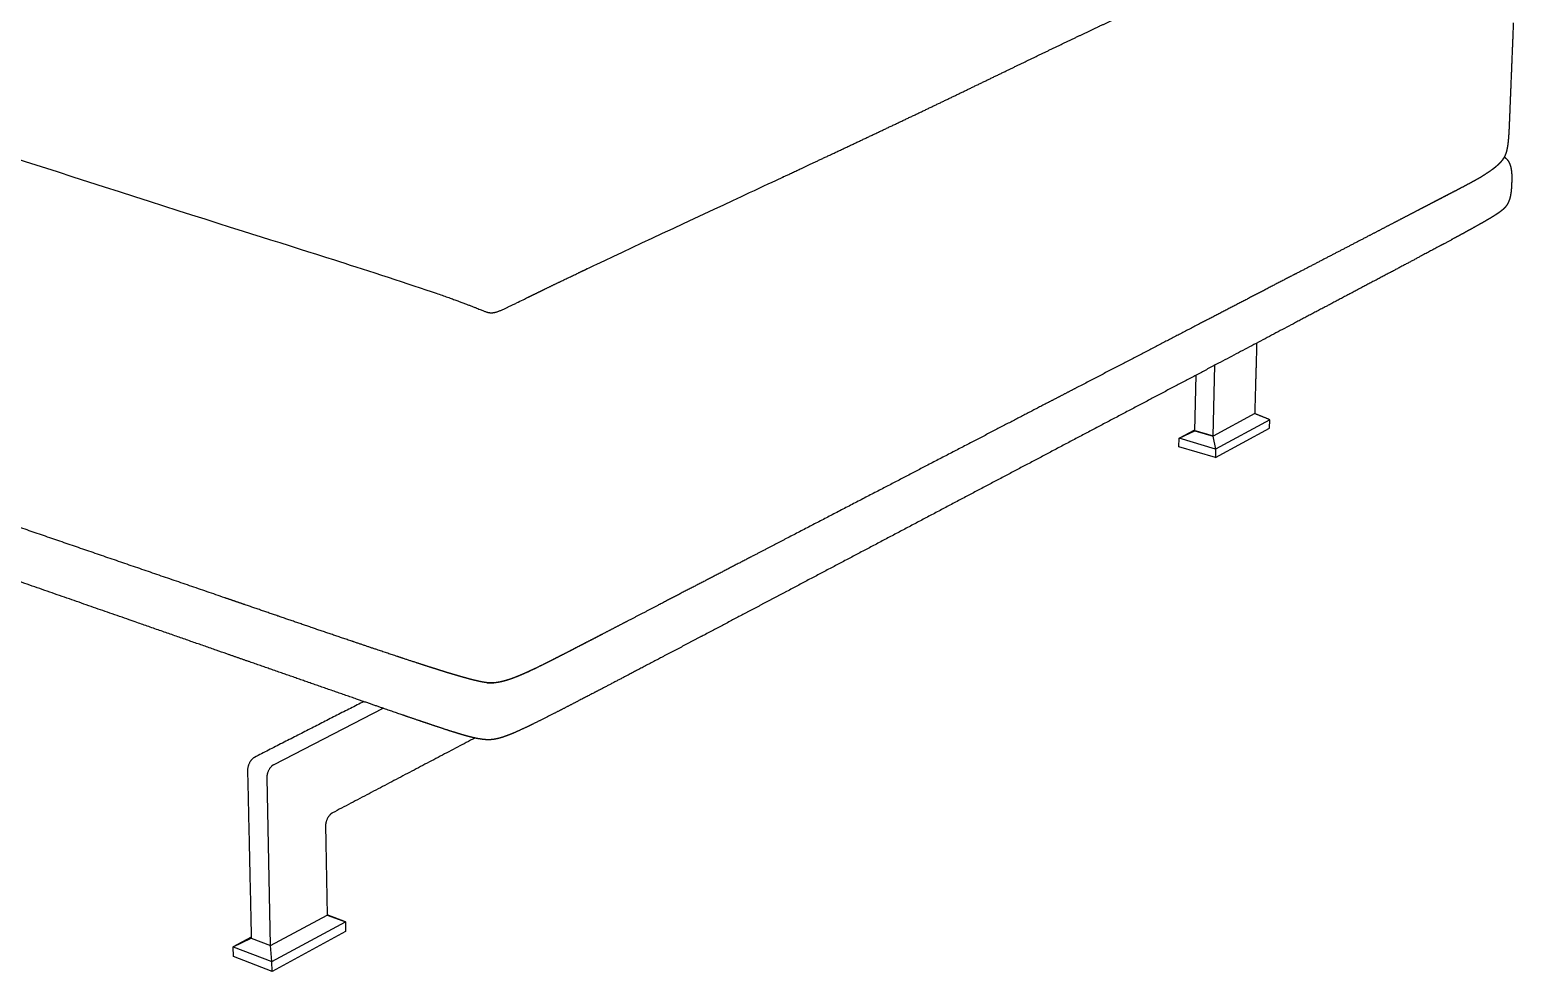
# Model space of a CAD drawing. Header units: millimetres. Extents: x 0 to 2575, y 0 to 3642.
# Drawn here: x 596 to 1261, y 909 to 1331 of the extents above; entities that cross this region are included whole.
import ezdxf

# ---------------------------------------------------------------- set-up
doc = ezdxf.new("R2010")
doc.units = ezdxf.units.MM
doc.layers.add('4513 Delphi Corner module 85 x 85 cm', color=7, linetype='Continuous', true_color=0x000000)

msp = doc.modelspace()

# ---------------------------------------------------------------- linework, layer by layer
at = {"layer": '4513 Delphi Corner module 85 x 85 cm'}
msp.add_lwpolyline([(691.06, 1240.63), (695.27, 1239.3), (699.48, 1237.97), (703.69, 1236.65), (707.88, 1235.32), (712.05, 1234), (716.2, 1232.69), (717.05, 1232.42), (720.31, 1231.39), (724.38, 1230.1), (728.41, 1228.82), (732.38, 1227.56), (733.27, 1227.27), (734.73, 1226.81)], dxfattribs=at)
at = {"layer": '4513 Delphi Corner module 85 x 85 cm', "color": 178, "lineweight": -3, "true_color": 0x000000}
for points in [[(1118.15, 1150.98), (1126.34, 1148.57), (1127.17, 1180.38)], [(1145.03, 1158.67), (1145.04, 1158.67), (1145.03, 1158.67), (1126.34, 1148.57), (1126.33, 1148.56), (1127.53, 1142.76), (1127.43, 1138.94), (1151.7, 1152.16), (1151.81, 1155.95), (1127.53, 1142.76), (1111.15, 1147.62), (1118.14, 1150.98), (1118.15, 1150.98), (1118.78, 1175.94)], [(1127.43, 1138.94), (1111.06, 1143.81), (1111.15, 1147.62), (1118.16, 1151.39)], [(705.32, 1001.41), (754.25, 1026.54)], [(695.09, 923.88), (687.01, 919.53), (704.37, 912.94), (737.31, 930.83), (737.39, 926.53), (704.47, 908.6), (687.11, 915.21), (687.01, 919.53), (695.1, 923.42), (703.78, 920.14), (702.19, 995.34)], [(704.47, 908.6), (704.37, 912.94), (703.78, 920.14), (729.14, 933.85), (729.15, 933.85), (737.31, 930.83), (729.14, 933.88)]]:
    msp.add_lwpolyline(points, dxfattribs=at)
at = {"layer": '4513 Delphi Corner module 85 x 85 cm'}
for points, weights, knots in [([(1065.53, 1327.69), (1070.38, 1330), (1075.23, 1332.29), (1084.57, 1336.65), (1089.06, 1338.72), (1093.57, 1340.75), (1101.21, 1344.21), (1109.38, 1347.77), (1116.93, 1350.77)], [3538.49407351, 3545.02737491, 3551.59837958, 3564.34259148, 3570.51981408, 3576.75518872, 3587.38042838, 3598.85328079, 3609.6600553], [335.083022, 335.083022, 335.083022, 335.083022, 362.076425, 362.076425, 387.053262, 387.053262, 387.053262, 431.296243, 431.296243, 431.296243, 431.296243]), ([(997.62, 1294.99), (1009.59, 1300.72), (1021.54, 1306.5), (1033.48, 1312.27), (1044.15, 1317.43), (1054.84, 1322.6), (1065.53, 1327.69)], [3449.61129316, 3464.92100621, 3480.37554495, 3495.94337264, 3509.98862318, 3524.16121746, 3538.49407351], [213.689973, 213.689973, 213.689973, 213.689973, 277.012619, 277.012619, 277.012619, 335.083022, 335.083022, 335.083022, 335.083022]), ([(918.56, 1257.74), (932.04, 1264.04), (945.33, 1270.26), (958.43, 1276.43), (971.56, 1282.61), (984.6, 1288.78), (997.62, 1294.99)], [1, 3367.72625748, 3384.04368, 3400.27282794, 3416.69001508, 3433.14068145, 3449.61129316], [79.961556, 79.961556, 79.961556, 79.961556, 146.5026, 146.5026, 146.5026, 213.689973, 213.689973, 213.689973, 213.689973]), ([(822.05, 1212.22), (823.15, 1212.76), (825.45, 1213.88), (827.88, 1215.06), (831.28, 1216.71), (834.58, 1218.29), (841.96, 1221.83), (846.02, 1223.77), (850, 1225.65)], [3238.98273909, 3240.1601736, 3242.66870858, 3245.35135387, 3249.11578326, 3252.82571154, 3261.18730999, 3265.83815905, 1], [34.246597, 34.246597, 34.246597, 34.246597, 44.690324, 44.690324, 44.690324, 59.591193, 59.591193, 78.961556, 78.961556, 78.961556, 78.961556])]:
    msp.add_rational_spline(points, weights, degree=3, knots=knots, dxfattribs=at)
at = {"layer": '4513 Delphi Corner module 85 x 85 cm', "color": 178, "lineweight": -3, "true_color": 0x000000}
for points, weights, degree in [([(1261, 1333.95), (1260.68, 1325.92), (1260.36, 1317.91), (1260.06, 1310.57)], [3865.47411187, 3868.84649045, 3872.21886902, 3875.3183722], 3), ([(1260.06, 1310.57), (1259.76, 1303.23), (1259.49, 1296.55), (1259.26, 1290.62)], [3875.3183722, 3878.41787538, 3881.24450318, 3883.7568068], 3), ([(1234.54, 1258.29), (1231.42, 1256.66), (1228.29, 1255.04), (1224.94, 1253.3)], [3848.57855411, 3843.67373105, 3838.768908, 3833.54691907], 3), ([(1224.58, 1253.11), (1222.46, 1252.01), (1220.34, 1250.91), (1218.21, 1249.8)], [3832.98374084, 3829.65404791, 3826.32627275, 3822.99980486], 3), ([(1196.17, 1238.34), (1185.41, 1232.75), (1174.54, 1227.1), (1163.59, 1221.4)], [3788.9906007, 3772.63126841, 3756.28226262, 3739.93363899], 3), ([(1162.34, 1220.76), (1148.34, 1213.48), (1134.18, 1206.12), (1119.86, 1198.68)], [3738.08749849, 3717.42634517, 3696.76583762, 3676.10526761], 3), ([(1163.59, 1221.4), (1163.17, 1221.19), (1162.76, 1220.97), (1162.34, 1220.76)], [3739.93363899, 3739.31825786, 3738.70287785, 3738.08749849], 3), ([(1161.34, 1198.43), (1127.77, 1180.69), (1090.85, 1161.19), (1052.84, 1141.11)], [3747.55904218, 3698.30491344, 3645.60032197, 3592.89573051], 3), ([(1119.86, 1198.68), (1102.1, 1189.45), (1083.74, 1179.91), (1065.05, 1170.2)], [3676.10526761, 3650.79802175, 3624.99865689, 3599.11650946], 3), ([(1145.93, 1190.29), (1145.48, 1174.45), (1145.04, 1158.67)], [4017.07711866, 4024.11113666, 4031.14515465], 2), ([(1053.58, 1164.24), (1036.35, 1155.28), (1017.78, 1145.63), (997.79, 1135.24)], [3583.40683093, 3560.06183165, 3535.24627402, 3508.9181328], 3), ([(1065.05, 1170.2), (1061.24, 1168.22), (1057.42, 1166.23), (1053.58, 1164.24)], [3599.11650946, 3593.88220712, 3588.64451902, 3583.40683093], 3), ([(1151.81, 1155.95), (1148.42, 1157.31), (1145.03, 1158.67)], [4033.40055348, 4032.26624763, 4031.13194179], 2), ([(1126.33, 1148.56), (1122.23, 1149.77), (1118.14, 1150.98)], [4001.63532064, 4005.14181645, 4008.64831225], 2), ([(1052.84, 1141.11), (1013.7, 1120.43), (973.37, 1099.12), (934.57, 1078.62)], [3592.89573051, 3540.19113904, 3487.48654757, 3438.23241883], 3), ([(997.79, 1135.24), (977.63, 1124.77), (955.99, 1113.52), (935.01, 1102.62)], [3508.9181328, 3482.76308017, 3455.11526686, 3428.72660514], 3), ([(684.2, 1050.92), (636.08, 1067.71), (566.81, 1091.88), (499.78, 1115.27)], [3375.22303695, 3413.96856082, 3471.34619455, 3528.72382828], 3), ([(683.2, 1076.1), (652.29, 1086.7), (621.84, 1097.14), (591.83, 1107.44)], [3365.11834087, 3389.82964373, 3414.54105135, 3439.25298123], 3), ([(935.01, 1102.62), (930.08, 1100.06), (925.14, 1097.49), (920.18, 1094.91)], [3428.72660514, 3422.58899875, 3416.45138663, 3410.31423272], 3), ([(692.4, 1072.95), (689.33, 1074), (686.26, 1075.05), (683.2, 1076.1)], [3357.82905104, 3360.25878044, 3362.68856111, 3365.11834087], 3), ([(864.01, 1065.73), (860.27, 1063.79), (856.54, 1061.85), (852.82, 1059.91)], [3342.46825976, 3338.04239474, 3333.63638585, 3329.25027599], 3), ([(778.33, 1044.01), (777.23, 1044.35), (776.14, 1044.7), (775.05, 1045.05)], [3292.01470689, 3292.79852876, 3293.58597934, 3294.37570765], 3), ([(803.76, 1037.92), (803.8, 1037.93), (803.83, 1037.93), (803.86, 1037.93)], [3279.41653759, 3279.40776369, 3279.40071161, 3279.39513516], 3), ([(803.86, 1037.93), (803.86, 1037.93), (803.86, 1037.93), (803.86, 1037.93)], [3279.39513516, 3279.39530823, 3279.39548174, 3279.3956557], 3), ([(745.52, 1029.56), (721.25, 1017.16), (696.57, 1004.55)], [3470.65633311, 3442.20513854, 3413.75394398], 2), ([(795.39, 1013.21), (763.79, 996.6), (731.49, 979.63)], [3526.13883205, 3487.95718216, 3449.77553227], 2), ([(802.06, 1012.44), (801.88, 1012.44), (801.57, 1012.43), (801.18, 1012.44)], [3289.51324239, 3289.56417719, 3289.65980731, 3289.79581009], 3), ([(802.55, 1012.46), (802.34, 1012.45), (802.17, 1012.45), (802.06, 1012.44)], [3289.74566682, 3289.63971913, 3289.56248311, 3289.51324239], 3), ([(696.57, 1004.55), (693.34, 1002.9), (693.44, 998.5)], [3413.75394398, 2411.28157111, 3411.7608051], 2), ([(693.44, 998.5), (694.28, 960.8), (695.1, 923.42)], [3411.7608051, 3426.32454621, 3440.88828732], 2), ([(702.19, 995.34), (702.1, 999.75), (705.32, 1001.41)], [3404.7478135, 2406.32263719, 3406.74095237], 2), ([(731.49, 979.63), (728.33, 977.97), (728.41, 973.63)], [3449.77553227, 2436.75268046, 3447.7823934], 2), ([(728.41, 973.63), (728.78, 953.69), (729.14, 933.85)], [3447.7823934, 3455.57146666, 3463.36053992], 2)]:
    msp.add_rational_spline(points, weights, degree=degree, dxfattribs=at)
at = {"layer": '4513 Delphi Corner module 85 x 85 cm'}
for points in [[(482.04, 1307.58), (537.84, 1289.91), (635.24, 1258.24), (691.06, 1240.63)], [(850, 1225.65), (868.24, 1234.29), (900.27, 1249.2), (918.56, 1257.74)], [(734.73, 1226.81), (746.32, 1223.12), (766.57, 1216.59), (778.07, 1212.63)]]:
    msp.add_open_spline(points, degree=3, dxfattribs=at)
at = {"layer": '4513 Delphi Corner module 85 x 85 cm', "color": 178, "lineweight": -3, "true_color": 0x000000}
for points, weights, knots in [([(1259.26, 1290.62), (1259.15, 1288.11), (1259.03, 1284.99), (1258.83, 1282.41), (1258.75, 1281.47), (1258.66, 1280.47), (1258.47, 1279), (1258.39, 1278.47), (1258.18, 1277.34), (1258.04, 1276.67), (1257.86, 1276.08)], [3883.7568068, 3884.81840408, 3886.11317637, 3886.98208085, 3887.29904484, 3887.60688027, 3887.94545747, 3888.04641249, 3888.17187804, 3888.18676856, 3888.03901287], [3449.148773, 3449.148773, 3449.148773, 3449.148773, 3459.349639, 3459.349639, 3459.349639, 3462.86081, 3462.86081, 3464.756083, 3464.756083, 3467.032236, 3467.032236, 3467.032236, 3467.032236]), ([(1257.7, 1275.54), (1257.43, 1274.74), (1257.13, 1274.08), (1256.8, 1273.5), (1256.77, 1273.43), (1256.73, 1273.37), (1256.7, 1273.31), (1256.41, 1272.81), (1256.09, 1272.36), (1255.78, 1271.97), (1255.48, 1271.6), (1255.17, 1271.24), (1254.85, 1270.92), (1254.64, 1270.7), (1254.42, 1270.49), (1254.2, 1270.28), (1254.09, 1270.17), (1253.98, 1270.07), (1253.87, 1269.97), (1253.15, 1269.32), (1252.37, 1268.7), (1251.58, 1268.11), (1250.86, 1267.58), (1250.12, 1267.06), (1249.36, 1266.56), (1249.24, 1266.48), (1249.14, 1266.42), (1248.97, 1266.3), (1248.89, 1266.25), (1248.8, 1266.2)], [3887.86170088, 3887.52706108, 3887.01325592, 3886.37777415, 3886.31004624, 3886.2411889, 3886.17134752, 3885.59261512, 3884.93046473, 3884.26737578, 3883.63405428, 3882.96037762, 3882.30277919, 3881.85473976, 3881.39921636, 3880.94848981, 3880.72137016, 3880.49552348, 3880.27115992, 3878.82377414, 3877.35779018, 3875.93704997, 3874.65989323, 3873.3826065, 3872.12383481, 3871.92667484, 3871.75453396, 3871.47006178, 3871.33288916, 3871.19577809], [3467.720421, 3467.720421, 3467.720421, 3467.720421, 3470.805888, 3470.805888, 3470.805888, 3471.136737, 3471.136737, 3471.136737, 3473.906672, 3473.906672, 3473.906672, 3476.548978, 3476.548978, 3476.548978, 3478.336308, 3478.336308, 3478.336308, 3479.227994, 3479.227994, 3479.227994, 3484.982151, 3484.982151, 3484.982151, 3490.136045, 3490.136045, 3490.136045, 3490.790282, 3490.790282, 3491.400119, 3491.400119, 3491.400119, 3491.400119]), ([(1256.93, 1273.72), (1257.1, 1273.61), (1257.49, 1273.34), (1257.99, 1272.88), (1258.29, 1272.53), (1258.4, 1272.38)], [3894.53831391, 3894.5962795, 3894.73942637, 3894.96354986, 3895.12802939, 3895.19657438], [-0.8504825, -0.8504825, -0.8504825, -0.8504825, -0.75, -0.625, -0.5392945, -0.5392945, -0.5392945, -0.5392945]), ([(1257.86, 1276.08), (1257.84, 1275.99), (1257.82, 1275.91), (1257.76, 1275.73), (1257.73, 1275.63), (1257.7, 1275.54)], [3888.03901287, 3888.01842707, 3887.99522373, 3887.93766987, 3887.90200191, 3887.86170088], [3467.0322364, 3467.0322364, 3467.0322364, 3467.0322364, 3467.3439586, 3467.3439586, 3467.7204214, 3467.7204214, 3467.7204214, 3467.7204214]), ([(1258.4, 1272.38), (1258.48, 1272.28), (1258.55, 1272.18), (1258.62, 1272.08), (1258.81, 1271.79), (1258.99, 1271.48), (1259.3, 1270.85), (1259.42, 1270.54), (1259.53, 1270.23), (1259.73, 1269.64), (1259.88, 1269.03), (1259.99, 1268.42)], [3895.19657438, 3895.13954056, 3895.08568675, 3895.03411572, 3894.88593505, 3894.78440015, 3894.65638261, 3894.62448382, 3894.61567497, 3894.5990634, 3894.66425236, 3894.7841735], [-0.539294, -0.539294, -0.539294, -0.539294, -0.09344, -0.09344, -0.09344, 1.187713, 1.187713, 2.358987, 2.358987, 2.358987, 4.572494, 4.572494, 4.572494, 4.572494]), ([(1248.8, 1266.2), (1246.69, 1264.83), (1244.29, 1263.47), (1242.09, 1262.27), (1239.58, 1260.9), (1237.05, 1259.59), (1234.54, 1258.29)], [3871.19577809, 3867.71611884, 3863.90241207, 3860.4308538, 3856.47062513, 3852.52501755, 3848.57855411], [3491.400119, 3491.400119, 3491.400119, 3491.400119, 3506.077772, 3506.077772, 3506.077772, 3522.205016, 3522.205016, 3522.205016, 3522.205016]), ([(1259.99, 1268.42), (1260.2, 1267.29), (1260.29, 1266.18), (1260.31, 1265.05), (1260.33, 1263.97), (1260.29, 1262.93), (1260.24, 1261.89)], [3894.7841735, 3895.00970363, 3895.26809486, 3895.59816388, 3895.91318676, 3896.27964226, 3896.72473981], [4.572494, 4.572494, 4.572494, 4.572494, 8.674938, 8.674938, 8.674938, 12.588024, 12.588024, 12.588024, 12.588024]), ([(1234.48, 1258.25), (1231.79, 1256.86), (1229.09, 1255.45), (1225.78, 1253.74), (1225.18, 1253.42), (1224.58, 1253.11)], [3848.64815586, 3844.36460094, 3840.08714869, 3834.86978917, 3833.92668811, 3832.98374084], [0, 0, 0, 0, 17.325815, 17.325815, 21.149529, 21.149529, 21.149529, 21.149529]), ([(1260.24, 1261.89), (1260.2, 1260.85), (1260.16, 1259.8), (1260.05, 1258.73), (1259.94, 1257.59), (1259.76, 1256.48), (1259.46, 1255.35)], [3896.72473981, 3897.16833285, 3897.53905721, 3897.85394496, 3898.1866531, 3898.44543648, 3898.65797729], [12.588024, 12.588024, 12.588024, 12.588024, 16.50282, 16.50282, 16.50282, 20.629299, 20.629299, 20.629299, 20.629299]), ([(1259.46, 1255.35), (1259.29, 1254.74), (1259.09, 1254.11), (1258.83, 1253.52), (1258.73, 1253.29), (1258.62, 1253.07), (1258.51, 1252.86), (1258.22, 1252.32), (1257.91, 1251.88), (1257.59, 1251.47), (1257.31, 1251.13), (1257.02, 1250.83), (1256.74, 1250.56), (1256.54, 1250.36), (1256.33, 1250.18), (1256.12, 1250), (1255.7, 1249.64), (1255.25, 1249.3), (1254.84, 1249), (1254.33, 1248.63), (1253.79, 1248.26), (1252.87, 1247.66), (1252.41, 1247.37), (1251.03, 1246.51), (1250.11, 1245.96), (1249.13, 1245.39), (1247.52, 1244.45), (1245.84, 1243.51), (1242.69, 1241.76), (1241.19, 1240.93), (1239.59, 1240.06)], [3898.65797729, 3898.77389104, 3898.81819315, 3898.75249838, 3898.72709194, 3898.68509362, 3898.62358638, 3898.46931497, 3898.20442139, 3897.8338892, 3897.51809584, 3897.14907452, 3896.75322266, 3896.4574937, 3896.14190684, 3895.82367748, 3895.16929413, 3894.43253052, 3893.74110996, 3892.88934055, 3891.96208477, 3890.39147199, 3889.60583717, 3887.26151599, 3885.69651273, 3884.04767113, 3881.34156539, 3878.55833085, 3873.37776737, 3870.91583722, 3868.31353494], [20.629299, 20.629299, 20.629299, 20.629299, 22.922579, 22.922579, 22.922579, 23.801754, 23.801754, 23.801754, 25.972852, 25.972852, 25.972852, 27.845482, 27.845482, 27.845482, 29.248762, 29.248762, 29.248762, 32.18508, 32.18508, 32.18508, 36.28323, 36.28323, 39.593638, 39.593638, 45.224203, 45.224203, 45.224203, 56.875583, 56.875583, 66.341852, 66.341852, 66.341852, 66.341852]), ([(1218.21, 1249.8), (1214.85, 1248.06), (1211.48, 1246.3), (1208.1, 1244.55), (1204.14, 1242.49), (1200.16, 1240.42), (1196.17, 1238.34)], [3822.99980486, 3817.76709157, 3812.53762146, 3807.3100671, 3801.20132914, 3795.09522767, 3788.9906007], [34.651654, 34.651654, 34.651654, 34.651654, 55.891196, 55.891196, 55.891196, 80.710976, 80.710976, 80.710976, 80.710976]), ([(1239.59, 1240.06), (1236.56, 1238.4), (1233.56, 1236.78), (1228.23, 1233.91), (1225.55, 1232.47), (1217.73, 1228.29), (1212.53, 1225.53), (1207, 1222.58), (1199.76, 1218.74), (1192.53, 1214.92), (1177.35, 1206.89), (1169.35, 1202.66), (1161.34, 1198.43)], [3868.31353494, 3863.39112276, 3858.57749077, 3850.05511458, 3845.8024915, 3833.47801004, 3825.3648673, 3816.768912, 3805.58801499, 3794.53098739, 3771.51316618, 3759.50388174, 3747.55904218], [66.341852, 66.341852, 66.341852, 66.341852, 88.613647, 88.613647, 106.645699, 106.645699, 135.982351, 135.982351, 135.982351, 180.574048, 180.574048, 229.807393, 229.807393, 229.807393, 229.807393]), ([(920.18, 1094.91), (906.4, 1087.75), (892.48, 1080.52), (878.41, 1073.21), (873.63, 1070.72), (868.83, 1068.23), (864.01, 1065.73)], [3410.31423272, 3393.38895502, 3376.4658546, 3359.56237502, 3353.86147627, 3348.1626232, 3342.46825976], [260.970793, 260.970793, 260.970793, 260.970793, 329.836732, 329.836732, 329.836732, 353.062595, 353.062595, 353.062595, 353.062595]), ([(934.57, 1078.62), (924.99, 1073.56), (915.3, 1068.44), (896.51, 1058.53), (887.39, 1053.72), (878.1, 1048.83), (870.92, 1045.06), (864.1, 1041.48), (853.67, 1036.02), (850.05, 1034.14), (842.75, 1030.35), (838.61, 1028.2), (834.35, 1026.01)], [3438.23241883, 3426.28764904, 3414.2779766, 3391.27717336, 3380.23535658, 3369.09132243, 3360.52404601, 3352.45095567, 3340.22104282, 3336.00975893, 3327.58950128, 3322.84628472, 3318.02775489], [649.308018, 649.308018, 649.308018, 649.308018, 698.541189, 698.541189, 743.131834, 743.131834, 743.131834, 772.467236, 772.467236, 790.497444, 790.497444, 812.764365, 812.764365, 812.764365, 812.764365]), ([(775.05, 1045.05), (772.19, 1045.96), (769.35, 1046.89), (763.69, 1048.75), (760.88, 1049.68), (752.46, 1052.48), (746.89, 1054.36), (741.34, 1056.23), (741.11, 1056.31), (740.87, 1056.39), (740.64, 1056.47), (732.5, 1059.22), (724.41, 1061.98), (708.34, 1067.48), (700.35, 1070.22), (692.4, 1072.95)], [3294.37570765, 3296.45096108, 3298.54186348, 3302.73932285, 3304.84631907, 3311.18152564, 3315.42374934, 3319.67331777, 3319.8536413, 3320.03397982, 3320.21433282, 3326.46517262, 3332.73222535, 3345.275372, 3351.55213872, 3357.82905104], [477.265411, 477.265411, 477.265411, 477.265411, 488.220639, 488.220639, 499.176096, 499.176096, 521.086988, 521.086988, 521.086988, 522.016723, 522.016723, 522.016723, 554.240317, 554.240317, 586.464005, 586.464005, 586.464005, 586.464005]), ([(852.82, 1059.91), (849.25, 1058.06), (845.87, 1056.3), (838.71, 1052.59), (834.84, 1050.6), (831.05, 1048.67), (828.73, 1047.5), (826.52, 1046.39), (822.09, 1044.22), (819.47, 1042.97), (817.05, 1041.91)], [3329.25027599, 3325.05722594, 3321.09575076, 3312.76724121, 3308.30088493, 3303.98504214, 3301.35358368, 3298.86639884, 3293.99219295, 3291.15785336, 3288.71464598], [371.392542, 371.392542, 371.392542, 371.392542, 386.764234, 386.764234, 405.74077, 405.74077, 405.74077, 415.879228, 415.879228, 426.900302, 426.900302, 426.900302, 426.900302]), ([(852.78, 1059.89), (849.79, 1058.34), (846.79, 1056.78), (840.75, 1053.65), (837.72, 1052.09), (834.67, 1050.52)], [3329.2897049, 3325.80055258, 3322.31388437, 3315.35037042, 3311.87322344, 3308.40651521], [0, 0, 0, 0, 14.252352, 14.252352, 28.504712, 28.504712, 28.504712, 28.504712]), ([(775.68, 1019.21), (772.59, 1020.25), (769.58, 1021.27), (764.21, 1023.11), (761.52, 1024.03), (753.35, 1026.85), (747.88, 1028.74), (742.15, 1030.73), (732.24, 1034.17), (722.15, 1037.69), (703.11, 1044.32), (693.89, 1047.54), (684.2, 1050.92)], [3304.40850176, 3306.67462336, 3308.91322093, 3312.9344228, 3314.96674577, 3321.17135875, 3325.3598879, 3329.77008518, 3337.42554314, 3345.28683249, 3360.23101471, 3367.52671073, 3375.22303695], [887.548364, 887.548364, 887.548364, 887.548364, 900.885143, 900.885143, 911.915201, 911.915201, 931.374282, 931.374282, 931.374282, 973.313041, 973.313041, 1009.211512, 1009.211512, 1009.211512, 1009.211512]), ([(834.67, 1050.52), (833.41, 1049.88), (832.16, 1049.24), (830.89, 1048.6), (827.74, 1047), (824.11, 1045.19), (820.83, 1043.65), (819.52, 1043.03), (818.15, 1042.4), (816.8, 1041.81)], [3308.40651521, 3306.9851711, 3305.56561918, 3304.14888233, 3300.61290543, 3296.59532853, 3293.13481874, 3291.75822072, 3290.33657634, 3288.99175519], [28.504712, 28.504712, 28.504712, 28.504712, 34.348124, 34.348124, 34.348124, 49.618892, 49.618892, 49.618892, 55.499858, 55.499858, 55.499858, 55.499858]), ([(800.65, 1038.03), (800.51, 1038.05), (800.38, 1038.06), (800.24, 1038.08), (800.11, 1038.1), (799.97, 1038.12), (799.84, 1038.14), (799.52, 1038.19), (799.21, 1038.24), (798.91, 1038.29), (798.71, 1038.33), (798.51, 1038.37), (798.32, 1038.4), (797.98, 1038.47), (797.65, 1038.54), (797.33, 1038.61), (796.87, 1038.7), (796.42, 1038.81), (795.98, 1038.91), (795.02, 1039.14), (794.06, 1039.38), (793.14, 1039.62), (792.18, 1039.88), (791.2, 1040.15), (790.26, 1040.41), (790.16, 1040.44), (790.05, 1040.47), (789.95, 1040.5), (788.5, 1040.91), (787.02, 1041.34), (785.62, 1041.76), (783.21, 1042.48), (780.68, 1043.27), (778.33, 1044.01)], [3279.27597289, 3279.29342141, 3279.3137169, 3279.33676915, 3279.35959205, 3279.38498283, 3279.41271125, 3279.47747483, 3279.55510631, 3279.64243281, 3279.69907672, 3279.75996933, 3279.82427855, 3279.93345353, 3280.05338821, 3280.18017034, 3280.35753151, 3280.55147992, 3280.75381322, 3281.19255455, 3281.69433217, 3282.20492837, 3282.74320555, 3283.32700016, 3283.90759347, 3283.97304705, 3284.03869403, 3284.10452192, 3285.00551573, 3285.97911371, 3286.92776059, 3288.55047177, 3290.33307751, 3292.01470689], [446.614017, 446.614017, 446.614017, 446.614017, 447.028246, 447.028246, 447.028246, 447.440595, 447.440595, 447.440595, 448.404526, 448.404526, 448.404526, 449.0295, 449.0295, 449.0295, 450.092032, 450.092032, 450.092032, 451.580301, 451.580301, 451.580301, 454.831816, 454.831816, 454.831816, 458.256937, 458.256937, 458.256937, 458.639015, 458.639015, 458.639015, 463.9435, 463.9435, 463.9435, 473.096358, 473.096358, 473.096358, 473.096358]), ([(803.86, 1037.93), (803.79, 1037.93), (803.72, 1037.92), (803.62, 1037.92), (803.6, 1037.91), (803.56, 1037.91), (803.54, 1037.91), (803.49, 1037.91), (803.46, 1037.91), (803.29, 1037.9), (803.15, 1037.89), (803.01, 1037.89), (802.8, 1037.89), (802.6, 1037.89), (802.39, 1037.89), (802.15, 1037.9), (801.91, 1037.91), (801.68, 1037.93), (801.33, 1037.95), (800.99, 1037.99), (800.65, 1038.03)], [3279.33883688, 3279.32857682, 3279.30548934, 3279.27726428, 3279.2707617, 3279.25913709, 3279.25314415, 3279.2398933, 3279.23275748, 3279.1906465, 3279.16047727, 3279.1369143, 3279.10228017, 3279.0813261, 3279.07385574, 3279.06540309, 3279.07474318, 3279.09750587, 3279.13092297, 3279.1936381, 3279.27597289], [443.382995, 443.382995, 443.382995, 443.382995, 443.563354, 443.563354, 443.628449, 443.628449, 443.700563, 443.700563, 443.791778, 443.791778, 444.251783, 444.251783, 444.251783, 444.867001, 444.867001, 444.867001, 445.572429, 445.572429, 445.572429, 446.614017, 446.614017, 446.614017, 446.614017]), ([(800.9, 1038), (801.18, 1037.97), (801.45, 1037.95), (801.73, 1037.93), (801.79, 1037.92), (801.86, 1037.92), (801.92, 1037.92)], [3279.24728307, 3279.21949313, 3279.20320788, 3279.19912966, 3279.1981749, 3279.197888, 3279.19826255], [-1.019361, -1.019361, -1.019361, -1.019361, -0.194276, -0.194276, -0.194276, 0, 0, 0, 0]), ([(801.92, 1037.92), (801.93, 1037.91), (801.94, 1037.91), (801.95, 1037.91), (802.33, 1037.89), (802.7, 1037.89), (803.08, 1037.89), (803.28, 1037.9), (803.48, 1037.91), (803.68, 1037.92), (803.7, 1037.92), (803.73, 1037.92), (803.76, 1037.92)], [3279.19826255, 3279.19831064, 3279.19836964, 3279.19843966, 3279.20160531, 3279.22745375, 3279.28368146, 3279.31379481, 3279.35163185, 3279.39781748, 3279.40392639, 3279.41016739, 3279.41653759], [0, 0, 0, 0, 0.024948, 0.024948, 0.024948, 1.145943, 1.145943, 1.145943, 1.746573, 1.746573, 1.746573, 1.826498, 1.826498, 1.826498, 1.826498]), ([(817.05, 1041.91), (815.97, 1041.44), (814.84, 1040.96), (813.71, 1040.52), (813.24, 1040.33), (812.76, 1040.15), (812.27, 1039.97), (811.13, 1039.55), (809.86, 1039.13), (808.59, 1038.78), (808.1, 1038.65), (807.6, 1038.52), (807.08, 1038.41), (806.7, 1038.33), (806.32, 1038.25), (805.93, 1038.19), (805.87, 1038.18), (805.82, 1038.17), (805.76, 1038.16), (805.39, 1038.1), (805.04, 1038.05), (804.66, 1038.01), (804.53, 1037.99), (804.4, 1037.98), (804.23, 1037.96), (804.19, 1037.96), (804.12, 1037.95), (804.1, 1037.95), (804.02, 1037.95), (803.92, 1037.94), (803.86, 1037.93)], [3288.71464598, 3287.62578083, 3286.5049201, 3285.45380231, 3285.01545145, 3284.57807953, 3284.15230389, 3283.15170623, 3282.1164599, 3281.27661759, 3280.95650284, 3280.65272994, 3280.38510966, 3280.19245657, 3280.01817345, 3279.86702954, 3279.84602168, 3279.82547632, 3279.80540326, 3279.67082957, 3279.56596258, 3279.47880492, 3279.45050025, 3279.42286809, 3279.39309095, 3279.38607421, 3279.37549549, 3279.37209446, 3279.36177866, 3279.34909839, 3279.33883688], [426.900302, 426.900302, 426.900302, 426.900302, 431.627466, 431.627466, 431.627466, 433.580692, 433.580692, 433.580692, 438.271175, 438.271175, 438.271175, 440.01862, 440.01862, 440.01862, 441.271713, 441.271713, 441.271713, 441.446056, 441.446056, 441.446056, 442.587302, 442.587302, 442.587302, 442.970577, 442.970577, 443.102553, 443.102553, 443.182401, 443.182401, 443.382995, 443.382995, 443.382995, 443.382995]), ([(816.8, 1041.81), (815.28, 1041.15), (813.62, 1040.47), (811.99, 1039.88), (811.88, 1039.84), (811.77, 1039.8), (811.67, 1039.77), (810.64, 1039.4), (809.53, 1039.05), (808.41, 1038.75), (808.41, 1038.74), (808.4, 1038.74), (808.39, 1038.74), (808.36, 1038.73), (808.34, 1038.73), (808.31, 1038.72), (808.16, 1038.68), (808.01, 1038.64), (807.86, 1038.6), (807.53, 1038.52), (807.18, 1038.44), (806.83, 1038.37), (806.49, 1038.29), (806.13, 1038.23), (805.77, 1038.17), (805.71, 1038.16), (805.64, 1038.14), (805.57, 1038.13), (805.23, 1038.08), (804.89, 1038.03), (804.53, 1038), (804.37, 1037.98), (804.2, 1037.96), (804.04, 1037.95)], [3288.99175519, 3287.4811493, 3285.89138646, 3284.4778693, 3284.38611319, 3284.29468792, 3284.20362702, 3283.33210719, 3282.4491741, 3281.68323726, 3281.67763876, 3281.67204457, 3281.66645472, 3281.64795585, 3281.6295044, 3281.61110183, 3281.51135665, 3281.41294247, 3281.31626163, 3281.09848416, 3280.8877848, 3280.68959785, 3280.49499335, 3280.31026692, 3280.14194495, 3280.11037331, 3280.07934097, 3280.04889617, 3279.89727107, 3279.75968254, 3279.64160268, 3279.58644481, 3279.53561643, 3279.48914719], [55.499858, 55.499858, 55.499858, 55.499858, 62.172667, 62.172667, 62.172667, 62.595936, 62.595936, 62.595936, 66.717366, 66.717366, 66.717366, 66.747, 66.747, 66.747, 66.845069, 66.845069, 66.845069, 67.376806, 67.376806, 67.376806, 68.576585, 68.576585, 68.576585, 69.75506, 69.75506, 69.75506, 69.975654, 69.975654, 69.975654, 71.075672, 71.075672, 71.075672, 71.588649, 71.588649, 71.588649, 71.588649]), ([(834.35, 1026.01), (830.11, 1023.84), (824.88, 1021.18), (820.5, 1019.04), (817.83, 1017.75), (814.34, 1016.09), (811.37, 1014.88), (810.35, 1014.47), (809.23, 1014.04), (808.1, 1013.66), (807.46, 1013.45), (806.78, 1013.24), (806.08, 1013.06), (806.01, 1013.04), (805.93, 1013.02), (805.79, 1012.99), (805.72, 1012.97), (805.58, 1012.94), (805.52, 1012.92), (805.45, 1012.91), (804.76, 1012.75), (804.04, 1012.61), (803.3, 1012.53), (803.05, 1012.5), (802.8, 1012.48), (802.55, 1012.46)], [3318.02775489, 3313.24718664, 3307.43254472, 3302.82697219, 3300.03548473, 3296.48670815, 3294.00996284, 3293.16360246, 3292.29332723, 3291.57937408, 3291.1747434, 3290.79716987, 3290.49395504, 3290.46097509, 3290.42880681, 3290.36989726, 3290.3429506, 3290.29118799, 3290.26632734, 3290.24220728, 3289.99425244, 3289.82224958, 3289.76736946, 3289.7484762, 3289.74045386, 3289.74566682], [812.764365, 812.764365, 812.764365, 812.764365, 833.86557, 833.86557, 833.86557, 846.823907, 846.823907, 846.823907, 850.955107, 850.955107, 850.955107, 853.266628, 853.266628, 853.266628, 853.516275, 853.516275, 853.736735, 853.736735, 853.951602, 853.951602, 853.951602, 856.163462, 856.163462, 856.163462, 856.915873, 856.915873, 856.915873, 856.915873]), ([(801.18, 1012.44), (801.1, 1012.44), (801.01, 1012.44), (800.93, 1012.44), (800.29, 1012.46), (799.6, 1012.52), (798.98, 1012.59), (798.17, 1012.69), (797.36, 1012.82), (796.59, 1012.96), (795.61, 1013.15), (794.63, 1013.37), (793.71, 1013.6), (792.23, 1013.96), (790.69, 1014.4), (789.29, 1014.81), (788.25, 1015.12), (787.19, 1015.45), (786.17, 1015.77), (782.81, 1016.82), (778.96, 1018.11), (775.68, 1019.21)], [3289.79581009, 3289.79907563, 3289.8034889, 3289.8085487, 3289.84699138, 3289.97405825, 3290.12596353, 3290.32629364, 3290.61000514, 3290.92319311, 3291.32271665, 3291.79931309, 3292.28834244, 3293.06984036, 3294.00076151, 3294.89202735, 3295.55501582, 3296.25229281, 3296.94310135, 3299.21744385, 3301.99853917, 3304.40850176], [857.094834, 857.094834, 857.094834, 857.094834, 857.347517, 857.347517, 857.347517, 859.323462, 859.323462, 859.323462, 861.871621, 861.871621, 861.871621, 865.118901, 865.118901, 865.118901, 870.379748, 870.379748, 870.379748, 874.223374, 874.223374, 874.223374, 887.548364, 887.548364, 887.548364, 887.548364])]:
    msp.add_rational_spline(points, weights, degree=3, knots=knots, dxfattribs=at)
at = {"layer": '4513 Delphi Corner module 85 x 85 cm'}
for points, weights in [([(778.07, 1212.63), (787.47, 1209.39), (798.17, 1205.2), (800.74, 1204.09), (802.02, 1203.94)], [3234.29918009, 3227.89418828, 3221.63957569, 3222.1064913, 3222.42302768]), ([(814.05, 1208.29), (818.77, 1210.62), (820.98, 1211.7), (822.05, 1212.22)], [1, 3235.47929089, 3237.83631802, 3238.98273909]), ([(802.02, 1203.94), (803.31, 1203.78), (805.88, 1204.27), (810.61, 1206.6), (814.05, 1208.29)], [3222.42302768, 3222.73956406, 3223.53879398, 3227.36813798, 3230.71478843])]:
    msp.add_rational_spline(points, weights, degree=3, dxfattribs=at)

doc.saveas('drawing.dxf')
